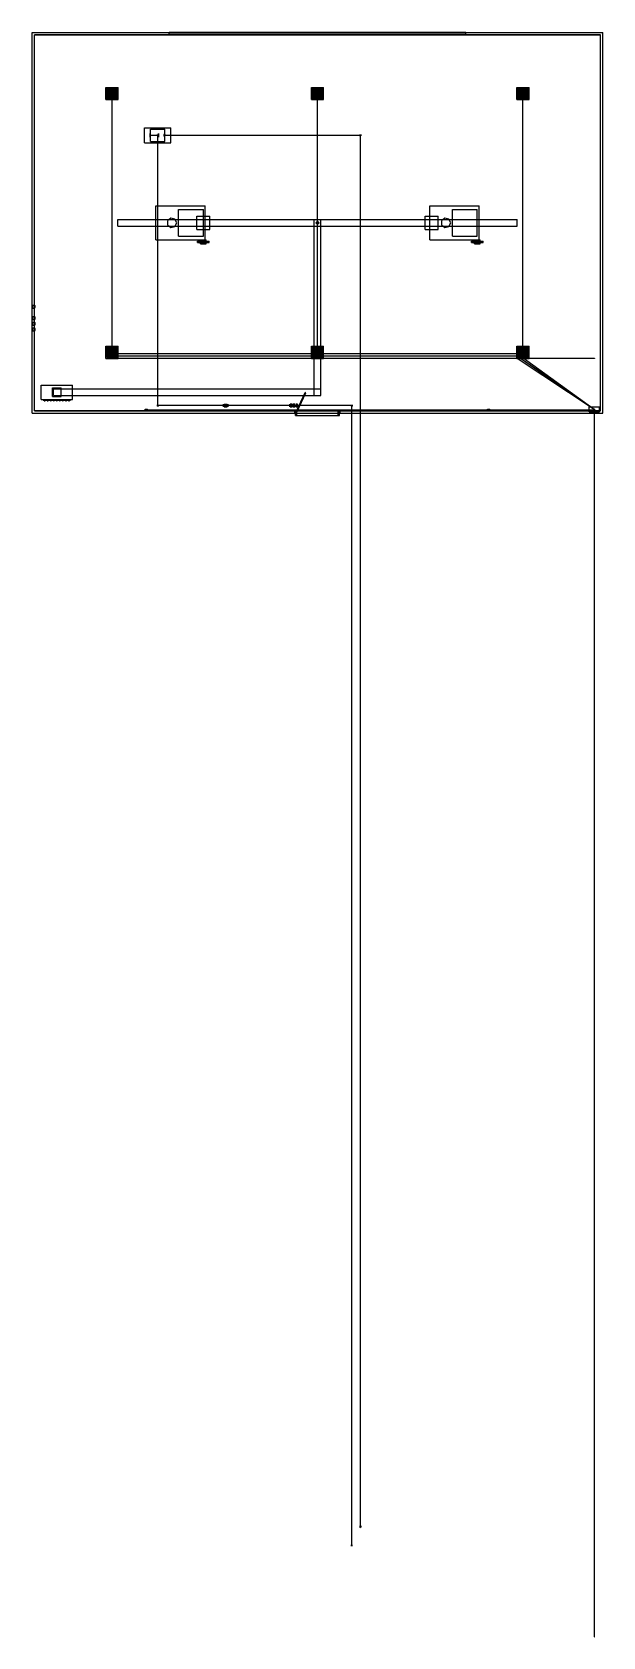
# Model space of a CAD drawing. Header units: millimetres. Extents: x -454000 to -424000, y -62300 to 22022.
import ezdxf

# ---------------------------------------------------------------- set-up
doc = ezdxf.new("R2010")
doc.units = ezdxf.units.MM

msp = doc.modelspace()

# ---------------------------------------------------------------- linework, layer by layer
at = {"layer": 'electrical'}
for p, q in [((-449792.21, 18800), (-449807.79, 18800)), ((-449807.79, 18800), (-449800, 18800)), ((-449800, 18800), (-449792.21, 18800)), ((-449800, 4880), (-449800, 18800)), ((-438992.21, 18800), (-439007.79, 18800)), ((-439007.79, 18800), (-439000, 18800)), ((-439000, 18800), (-438992.21, 18800)), ((-439000, 4880), (-439000, 18800)), ((-428192.21, 18800), (-428207.79, 18800)), ((-428207.79, 18800), (-428200, 18800)), ((-428200, 18800), (-428192.21, 18800)), ((-428200, 4880), (-428200, 18800)), ((-449500, 5108.74), (-449500, 5131.26)), ((-449500, 5131.26), (-449500, 5120)), ((-449500, 5120), (-449500, 5108.74)), ((-428500, 5120), (-449500, 5120)), ((-428507.6, 5109.45), (-428496.2, 5125.27)), ((-428496.2, 5125.27), (-428507.6, 5109.45)), ((-424457.6, 2189.45), (-428507.6, 5109.45)), ((-428500, 5108.74), (-428500, 5131.26)), ((-428500, 5131.26), (-428500, 5120)), ((-428500, 5120), (-428500, 5108.74)), ((-428500, 5120), (-428485.96, 5120)), ((-428485.96, 5120), (-428500, 5120)), ((-428496.2, 5125.27), (-428496.2, 5125.27)), ((-449792.21, 4880), (-449807.79, 4880)), ((-449807.79, 4880), (-449800, 4880)), ((-449800, 4872.21), (-449800, 4887.79)), ((-449800, 4887.79), (-449800, 4880)), ((-449800, 4880), (-449800, 4872.21)), ((-424450, 4880), (-449800, 4880)), ((-449800, 4880), (-449792.21, 4880)), ((-449500, 4988.74), (-449500, 5011.26)), ((-449500, 5011.26), (-449500, 5000)), ((-449500, 5000), (-449500, 4988.74)), ((-428500, 5000), (-449500, 5000)), ((-449500, 4868.74), (-449500, 4891.26)), ((-449500, 4891.26), (-449500, 4880)), ((-449500, 4880), (-449500, 4868.74)), ((-428500, 4880), (-449500, 4880)), ((-438992.21, 4880), (-439007.79, 4880)), ((-439007.79, 4880), (-439000, 4880)), ((-439000, 4880), (-438992.21, 4880)), ((-428507.39, 4989.31), (-428496.3, 5005.35)), ((-428496.3, 5005.35), (-428507.39, 4989.31)), ((-424457.39, 2189.31), (-428507.39, 4989.31)), ((-428507.17, 4869.16), (-428496.41, 4885.42)), ((-428496.41, 4885.42), (-428507.17, 4869.16)), ((-424457.17, 2189.16), (-428507.17, 4869.16)), ((-428500, 4988.74), (-428500, 5011.26)), ((-428500, 5011.26), (-428500, 5000)), ((-428500, 5000), (-428500, 4988.74)), ((-428500, 5000), (-428485.96, 5000)), ((-428485.96, 5000), (-428500, 5000)), ((-428500, 4868.74), (-428500, 4891.26)), ((-428500, 4891.26), (-428500, 4880)), ((-428500, 4880), (-428500, 4868.74)), ((-428500, 4880), (-428485.96, 4880)), ((-428485.96, 4880), (-428500, 4880)), ((-428496.41, 4885.42), (-428496.41, 4885.42)), ((-428496.3, 5005.35), (-428496.3, 5005.35)), ((-428192.21, 4880), (-428207.79, 4880)), ((-428207.79, 4880), (-428200, 4880)), ((-428200, 4880), (-428192.21, 4880)), ((-424450, 4872.21), (-424450, 4887.79)), ((-424450, 4887.79), (-424450, 4880)), ((-424450, 4880), (-424450, 4872.21)), ((-448065, 2150), (-448065, 2210)), ((-448065, 2210), (-447935, 2210)), ((-448065, 2150), (-447935, 2150)), ((-447991, 2180), (-448004.5, 2187.79)), ((-448004.5, 2187.79), (-448004.5, 2172.21)), ((-448004.5, 2172.21), (-447991, 2180)), ((-448000, 2172.21), (-448000, 2187.79)), ((-448000, 2187.79), (-448000, 2180)), ((-448000, 2180), (-424450, 2180)), ((-448000, 2180), (-448000, 2172.21)), ((-448000, 2180), (-447990.28, 2180)), ((-447990.28, 2180), (-448000, 2180)), ((-447935, 2150), (-447935, 2210)), ((-430065, 2150), (-430065, 2210)), ((-430065, 2210), (-429935, 2210)), ((-430065, 2150), (-429935, 2150)), ((-429991, 2180), (-430004.5, 2187.79)), ((-430004.5, 2187.79), (-430004.5, 2172.21)), ((-430004.5, 2172.21), (-429991, 2180)), ((-430000, 2172.21), (-430000, 2187.79)), ((-430000, 2187.79), (-430000, 2180)), ((-430000, 2180), (-424450, 2180)), ((-430000, 2180), (-430000, 2172.21)), ((-430000, 2180), (-429990.28, 2180)), ((-429990.28, 2180), (-430000, 2180)), ((-429935, 2150), (-429935, 2210)), ((-424725, 2075), (-424725, 2325)), ((-424725, 2325), (-424175, 2325)), ((-424725, 2075), (-424175, 2075)), ((-424685, 2047.5), (-424685, 2082.5)), ((-424685, 2082.5), (-424215, 2082.5)), ((-424685, 2047.5), (-424215, 2047.5)), ((-424637.5, 2010), (-424637.5, 2050)), ((-424637.5, 2050), (-424537.5, 2050)), ((-424637.5, 2010), (-424537.5, 2010)), ((-424564.12, 2020), (-424610.88, 2020)), ((-424610.88, 2020), (-424587.5, 2020)), ((-424564.12, 1995), (-424610.88, 1995)), ((-424610.88, 1995), (-424587.5, 1995)), ((-424587.5, 2020), (-424587.5, 1995)), ((-424587.5, 2020), (-424564.12, 2020)), ((-424587.5, 1995), (-424564.12, 1995)), ((-424537.5, 2010), (-424537.5, 2050)), ((-424500, 2010), (-424500, 2050)), ((-424500, 2050), (-424400, 2050)), ((-424500, 2010), (-424400, 2010)), ((-424426.62, 2020), (-424473.38, 2020)), ((-424473.38, 2020), (-424450, 2020)), ((-424426.62, 1995), (-424473.38, 1995)), ((-424473.38, 1995), (-424450, 1995)), ((-424468, 2200), (-424441, 2215.59)), ((-424441, 2184.41), (-424468, 2200)), ((-424434.41, 2200), (-424465.59, 2200)), ((-424465.59, 2200), (-424450, 2200)), ((-424457.6, 2189.45), (-424446.2, 2205.27)), ((-424446.2, 2205.27), (-424457.6, 2189.45)), ((-424457.39, 2189.31), (-424446.3, 2205.35)), ((-424446.3, 2205.35), (-424457.39, 2189.31)), ((-424457.17, 2189.16), (-424446.41, 2205.42)), ((-424446.41, 2205.42), (-424457.17, 2189.16)), ((-424437, 2200), (-424456.5, 2211.26)), ((-424456.5, 2211.26), (-424456.5, 2188.74)), ((-424437, 2200), (-424456.5, 2211.26)), ((-424456.5, 2211.26), (-424456.5, 2188.74)), ((-424437, 2200), (-424456.5, 2211.26)), ((-424456.5, 2211.26), (-424456.5, 2188.74)), ((-424456.5, 2188.74), (-424437, 2200)), ((-424456.5, 2188.74), (-424437, 2200)), ((-424456.5, 2188.74), (-424437, 2200)), ((-424450, 2200), (-424434.41, 2200)), ((-424450, -62300), (-424450, 2200)), ((-424450, 2200), (-424430.56, 2200)), ((-424430.56, 2200), (-424450, 2200)), ((-424450, 2200), (-424435.96, 2200)), ((-424435.96, 2200), (-424450, 2200)), ((-424450, 2200), (-424435.96, 2200)), ((-424435.96, 2200), (-424450, 2200)), ((-424450, 2200), (-424435.96, 2200)), ((-424435.96, 2200), (-424450, 2200)), ((-424450, 2172.21), (-424450, 2187.79)), ((-424450, 2187.79), (-424450, 2180)), ((-424450, 2172.21), (-424450, 2187.79)), ((-424450, 2187.79), (-424450, 2180)), ((-424450, 2180), (-424450, 2172.21)), ((-424450, 2180), (-424450, 2172.21)), ((-424450, 2020), (-424450, 1995)), ((-424450, 2020), (-424426.62, 2020)), ((-424450, 1995), (-424426.62, 1995)), ((-424446.41, 2205.42), (-424446.41, 2205.42)), ((-424446.3, 2205.35), (-424446.3, 2205.35)), ((-424446.2, 2205.27), (-424446.2, 2205.27)), ((-424441, 2215.59), (-424441, 2184.41)), ((-424400, 2010), (-424400, 2050)), ((-424362.5, 2010), (-424362.5, 2050)), ((-424362.5, 2050), (-424262.5, 2050)), ((-424362.5, 2010), (-424262.5, 2010)), ((-424289.12, 2020), (-424335.88, 2020)), ((-424335.88, 2020), (-424312.5, 2020)), ((-424289.12, 1995), (-424335.88, 1995)), ((-424335.88, 1995), (-424312.5, 1995)), ((-424312.5, 2020), (-424312.5, 1995)), ((-424312.5, 2020), (-424289.12, 2020)), ((-424312.5, 1995), (-424289.12, 1995)), ((-424262.5, 2010), (-424262.5, 2050)), ((-424215, 2047.5), (-424215, 2082.5)), ((-424175, 2075), (-424175, 2325)), ((-424434.41, -62300), (-424465.59, -62300)), ((-424465.59, -62300), (-424450, -62300)), ((-424450, -62300), (-424434.41, -62300))]:
    msp.add_line(p, q, dxfattribs=at)
at = {"layer": 'hvac'}
for p, q in [((-449500, 11825), (-449500, 12175)), ((-449500, 12175), (-428500, 12175)), ((-449500, 11825), (-428500, 11825)), ((-445350, 11650), (-445350, 12350)), ((-445350, 12350), (-444650, 12350)), ((-444650, 11650), (-444650, 12350)), ((-439175, 2925), (-439175, 12175)), ((-439175, 12175), (-438825, 12175)), ((-438825, 2925), (-438825, 12175)), ((-433350, 11650), (-433350, 12350)), ((-433350, 12350), (-432650, 12350)), ((-432650, 11650), (-432650, 12350)), ((-428500, 11825), (-428500, 12175)), ((-445350, 11650), (-444650, 11650)), ((-433350, 11650), (-432650, 11650)), ((-453525, 2725), (-453525, 3475)), ((-453525, 3475), (-451875, 3475)), ((-451875, 2725), (-451875, 3475)), ((-453525, 2725), (-451875, 2725)), ((-453425, 2680), (-453425, 2720)), ((-453425, 2720), (-451975, 2720)), ((-453425, 2680), (-451975, 2680)), ((-453360, 2640), (-453360, 2700)), ((-453360, 2700), (-453320, 2700)), ((-453360, 2640), (-453320, 2640)), ((-453320, 2640), (-453320, 2700)), ((-453200, 2640), (-453200, 2700)), ((-453200, 2700), (-453160, 2700)), ((-453200, 2640), (-453160, 2640)), ((-453160, 2640), (-453160, 2700)), ((-453040, 2640), (-453040, 2700)), ((-453040, 2700), (-453000, 2700)), ((-453040, 2640), (-453000, 2640)), ((-453000, 2640), (-453000, 2700)), ((-452925, 2875), (-452925, 3325)), ((-452925, 3325), (-452475, 3325)), ((-452925, 2875), (-452475, 2875)), ((-452880, 2640), (-452880, 2700)), ((-452880, 2700), (-452840, 2700)), ((-452880, 2640), (-452840, 2640)), ((-452875, 2925), (-452875, 3275)), ((-452875, 3275), (-438825, 3275)), ((-452875, 2925), (-438825, 2925)), ((-452840, 2640), (-452840, 2700)), ((-452720, 2640), (-452720, 2700)), ((-452720, 2700), (-452680, 2700)), ((-452720, 2640), (-452680, 2640)), ((-452680, 2640), (-452680, 2700)), ((-452560, 2640), (-452560, 2700)), ((-452560, 2700), (-452520, 2700)), ((-452560, 2640), (-452520, 2640)), ((-452520, 2640), (-452520, 2700)), ((-452475, 2875), (-452475, 3325)), ((-452400, 2640), (-452400, 2700)), ((-452400, 2700), (-452360, 2700)), ((-452400, 2640), (-452360, 2640)), ((-452360, 2640), (-452360, 2700)), ((-452240, 2640), (-452240, 2700)), ((-452240, 2700), (-452200, 2700)), ((-452240, 2640), (-452200, 2640)), ((-452200, 2640), (-452200, 2700)), ((-452080, 2640), (-452080, 2700)), ((-452080, 2700), (-452040, 2700)), ((-452080, 2640), (-452040, 2640)), ((-452040, 2640), (-452040, 2700)), ((-451975, 2680), (-451975, 2720)), ((-439175, 2925), (-438825, 2925)), ((-438825, 2925), (-438825, 3275))]:
    msp.add_line(p, q, dxfattribs=at)
at = {"layer": 'interiors'}
for p, q in [((-454000, 2000), (-454000, 22000)), ((-454000, 22000), (-424000, 22000)), ((-446800, 21977.5), (-446800, 22022.5)), ((-446800, 22022.5), (-431200, 22022.5)), ((-446800, 22000), (-431200, 22000)), ((-446800, 21880), (-446800, 22000)), ((-446800, 21977.5), (-431200, 21977.5)), ((-431200, 21977.5), (-431200, 22022.5)), ((-431200, 21880), (-431200, 22000)), ((-424000, 2000), (-424000, 22000)), ((-424120, 21880), (-453880, 21880)), ((-453880, 2120), (-453880, 21880)), ((-453875, 2125), (-453875, 21875)), ((-453875, 21875), (-424125, 21875)), ((-446800, 21880), (-431200, 21880)), ((-424125, 2125), (-424125, 21875)), ((-424120, 2120), (-424120, 21880)), ((-447500, 11100), (-447500, 12900)), ((-447500, 12900), (-444900, 12900)), ((-446300, 11300), (-446300, 12700)), ((-446300, 12700), (-445000, 12700)), ((-445000, 11300), (-445000, 12700)), ((-444900, 11100), (-444900, 12900)), ((-433100, 11100), (-433100, 12900)), ((-433100, 12900), (-430500, 12900)), ((-431900, 11300), (-431900, 12700)), ((-431900, 12700), (-430600, 12700)), ((-430600, 11300), (-430600, 12700)), ((-430500, 11100), (-430500, 12900)), ((-446705.63, 12243.73), (-446875.24, 12108.47)), ((-446875.24, 12108.47), (-446875.24, 11891.53)), ((-446875.24, 11891.53), (-446705.63, 11756.27)), ((-446494.13, 12195.46), (-446705.63, 12243.73)), ((-446400, 12000), (-446494.13, 12195.46)), ((-446494.13, 11804.54), (-446400, 12000)), ((-432305.63, 12243.73), (-432475.24, 12108.47)), ((-432475.24, 12108.47), (-432475.24, 11891.53)), ((-432475.24, 11891.53), (-432305.63, 11756.27)), ((-432094.13, 12195.46), (-432305.63, 12243.73)), ((-432000, 12000), (-432094.13, 12195.46)), ((-432094.13, 11804.54), (-432000, 12000)), ((-447500, 11100), (-444900, 11100)), ((-446705.63, 11756.27), (-446494.13, 11804.54)), ((-446300, 11300), (-445000, 11300)), ((-445300, 10970), (-445300, 11030)), ((-445300, 11030), (-444700, 11030)), ((-445300, 10970), (-444700, 10970)), ((-445150, 10890), (-445150, 11110)), ((-445150, 11110), (-444850, 11110)), ((-445030, 10965), (-445030, 11035)), ((-445030, 11035), (-444970, 11035)), ((-445030, 10965), (-444970, 10965)), ((-444970, 10965), (-444970, 11035)), ((-444850, 10890), (-444850, 11110)), ((-444700, 10970), (-444700, 11030)), ((-433100, 11100), (-430500, 11100)), ((-432305.63, 11756.27), (-432094.13, 11804.54)), ((-431900, 11300), (-430600, 11300)), ((-430900, 10970), (-430900, 11030)), ((-430900, 11030), (-430300, 11030)), ((-430900, 10970), (-430300, 10970)), ((-430750, 10890), (-430750, 11110)), ((-430750, 11110), (-430450, 11110)), ((-430630, 10965), (-430630, 11035)), ((-430630, 11035), (-430570, 11035)), ((-430630, 10965), (-430570, 10965)), ((-430570, 10965), (-430570, 11035)), ((-430450, 10890), (-430450, 11110)), ((-430300, 10970), (-430300, 11030)), ((-445150, 10890), (-444850, 10890)), ((-430750, 10890), (-430450, 10890)), ((-440110.39, 2109.51), (-439653.96, 3088.32)), ((-440069.61, 2090.49), (-439613.18, 3069.3)), ((-439613.18, 3069.3), (-439653.96, 3088.32)), ((-454000, 2000), (-440200, 2000)), ((-454000, 2000), (-424000, 2000)), ((-424120, 2120), (-453880, 2120)), ((-440200, 2120), (-453880, 2120)), ((-453875, 2125), (-424125, 2125)), ((-440200, 2000), (-440200, 2120)), ((-440200, 2120), (-437800, 2120)), ((-440200, 2000), (-437800, 2000)), ((-440155, 1880), (-440155, 2120)), ((-440155, 2120), (-440085, 2120)), ((-440155, 1880), (-440085, 1880)), ((-440150, 1880), (-440150, 2120)), ((-440150, 2120), (-437850, 2120)), ((-440150, 1880), (-437850, 1880)), ((-440069.61, 2090.49), (-440110.39, 2109.51)), ((-440085, 1880), (-440085, 2120)), ((-437915, 1880), (-437915, 2120)), ((-437915, 2120), (-437845, 2120)), ((-437915, 1880), (-437845, 1880)), ((-437850, 1880), (-437850, 2120)), ((-437845, 1880), (-437845, 2120)), ((-437800, 2000), (-437800, 2120)), ((-424120, 2120), (-437800, 2120)), ((-437800, 2000), (-424000, 2000))]:
    msp.add_line(p, q, dxfattribs=at)
at = {"layer": 'lighting'}
for p, q in [((-450120, 18480), (-450120, 19120)), ((-450120, 19120), (-449480, 19120)), ((-450080, 18520), (-450080, 19080)), ((-450080, 19080), (-449520, 19080)), ((-450046, 18530), (-450046, 19070)), ((-450046, 19070), (-450034, 19070)), ((-450034, 18530), (-450034, 19070)), ((-449966, 18530), (-449966, 19070)), ((-449966, 19070), (-449954, 19070)), ((-449954, 18530), (-449954, 19070)), ((-449886, 18530), (-449886, 19070)), ((-449886, 19070), (-449874, 19070)), ((-449874, 18530), (-449874, 19070)), ((-449806, 18530), (-449806, 19070)), ((-449806, 19070), (-449794, 19070)), ((-449791, 18800), (-449804.5, 18807.79)), ((-449804.5, 18807.79), (-449804.5, 18792.21)), ((-449804.5, 18792.21), (-449791, 18800)), ((-449794, 18530), (-449794, 19070)), ((-449726, 18530), (-449726, 19070)), ((-449726, 19070), (-449714, 19070)), ((-449714, 18530), (-449714, 19070)), ((-449646, 18530), (-449646, 19070)), ((-449646, 19070), (-449634, 19070)), ((-449634, 18530), (-449634, 19070)), ((-449566, 18530), (-449566, 19070)), ((-449566, 19070), (-449554, 19070)), ((-449554, 18530), (-449554, 19070)), ((-449520, 18520), (-449520, 19080)), ((-449480, 18480), (-449480, 19120)), ((-439320, 18480), (-439320, 19120)), ((-439320, 19120), (-438680, 19120)), ((-439280, 18520), (-439280, 19080)), ((-439280, 19080), (-438720, 19080)), ((-439246, 18530), (-439246, 19070)), ((-439246, 19070), (-439234, 19070)), ((-439234, 18530), (-439234, 19070)), ((-439166, 18530), (-439166, 19070)), ((-439166, 19070), (-439154, 19070)), ((-439154, 18530), (-439154, 19070)), ((-439086, 18530), (-439086, 19070)), ((-439086, 19070), (-439074, 19070)), ((-439074, 18530), (-439074, 19070)), ((-439006, 18530), (-439006, 19070)), ((-439006, 19070), (-438994, 19070)), ((-438991, 18800), (-439004.5, 18807.79)), ((-439004.5, 18807.79), (-439004.5, 18792.21)), ((-439004.5, 18792.21), (-438991, 18800)), ((-438994, 18530), (-438994, 19070)), ((-438926, 18530), (-438926, 19070)), ((-438926, 19070), (-438914, 19070)), ((-438914, 18530), (-438914, 19070)), ((-438846, 18530), (-438846, 19070)), ((-438846, 19070), (-438834, 19070)), ((-438834, 18530), (-438834, 19070)), ((-438766, 18530), (-438766, 19070)), ((-438766, 19070), (-438754, 19070)), ((-438754, 18530), (-438754, 19070)), ((-438720, 18520), (-438720, 19080)), ((-438680, 18480), (-438680, 19120)), ((-428520, 18480), (-428520, 19120)), ((-428520, 19120), (-427880, 19120)), ((-428480, 18520), (-428480, 19080)), ((-428480, 19080), (-427920, 19080)), ((-428446, 18530), (-428446, 19070)), ((-428446, 19070), (-428434, 19070)), ((-428434, 18530), (-428434, 19070)), ((-428366, 18530), (-428366, 19070)), ((-428366, 19070), (-428354, 19070)), ((-428354, 18530), (-428354, 19070)), ((-428286, 18530), (-428286, 19070)), ((-428286, 19070), (-428274, 19070)), ((-428274, 18530), (-428274, 19070)), ((-428206, 18530), (-428206, 19070)), ((-428206, 19070), (-428194, 19070)), ((-428191, 18800), (-428204.5, 18807.79)), ((-428204.5, 18807.79), (-428204.5, 18792.21)), ((-428204.5, 18792.21), (-428191, 18800)), ((-428194, 18530), (-428194, 19070)), ((-428126, 18530), (-428126, 19070)), ((-428126, 19070), (-428114, 19070)), ((-428114, 18530), (-428114, 19070)), ((-428046, 18530), (-428046, 19070)), ((-428046, 19070), (-428034, 19070)), ((-428034, 18530), (-428034, 19070)), ((-427966, 18530), (-427966, 19070)), ((-427966, 19070), (-427954, 19070)), ((-427954, 18530), (-427954, 19070)), ((-427920, 18520), (-427920, 19080)), ((-427880, 18480), (-427880, 19120)), ((-450120, 18480), (-449480, 18480)), ((-450080, 18520), (-449520, 18520)), ((-450046, 18530), (-450034, 18530)), ((-449966, 18530), (-449954, 18530)), ((-449886, 18530), (-449874, 18530)), ((-449806, 18530), (-449794, 18530)), ((-449726, 18530), (-449714, 18530)), ((-449646, 18530), (-449634, 18530)), ((-449566, 18530), (-449554, 18530)), ((-439320, 18480), (-438680, 18480)), ((-439280, 18520), (-438720, 18520)), ((-439246, 18530), (-439234, 18530)), ((-439166, 18530), (-439154, 18530)), ((-439086, 18530), (-439074, 18530)), ((-439006, 18530), (-438994, 18530)), ((-438926, 18530), (-438914, 18530)), ((-438846, 18530), (-438834, 18530)), ((-438766, 18530), (-438754, 18530)), ((-428520, 18480), (-427880, 18480)), ((-428480, 18520), (-427920, 18520)), ((-428446, 18530), (-428434, 18530)), ((-428366, 18530), (-428354, 18530)), ((-428286, 18530), (-428274, 18530)), ((-428206, 18530), (-428194, 18530)), ((-428126, 18530), (-428114, 18530)), ((-428046, 18530), (-428034, 18530)), ((-427966, 18530), (-427954, 18530)), ((-450120, 4880), (-450120, 5520)), ((-450120, 5520), (-449480, 5520)), ((-450080, 4920), (-450080, 5480)), ((-450080, 5480), (-449520, 5480)), ((-450046, 4930), (-450046, 5470)), ((-450046, 5470), (-450034, 5470)), ((-450034, 4930), (-450034, 5470)), ((-449966, 4930), (-449966, 5470)), ((-449966, 5470), (-449954, 5470)), ((-449954, 4930), (-449954, 5470)), ((-449886, 4930), (-449886, 5470)), ((-449886, 5470), (-449874, 5470)), ((-449874, 4930), (-449874, 5470)), ((-449806, 4930), (-449806, 5470)), ((-449806, 5470), (-449794, 5470)), ((-449791, 5200), (-449804.5, 5207.79)), ((-449804.5, 5207.79), (-449804.5, 5192.21)), ((-449804.5, 5192.21), (-449791, 5200)), ((-449794, 4930), (-449794, 5470)), ((-449726, 4930), (-449726, 5470)), ((-449726, 5470), (-449714, 5470)), ((-449714, 4930), (-449714, 5470)), ((-449646, 4930), (-449646, 5470)), ((-449646, 5470), (-449634, 5470)), ((-449634, 4930), (-449634, 5470)), ((-449566, 4930), (-449566, 5470)), ((-449566, 5470), (-449554, 5470)), ((-449554, 4930), (-449554, 5470)), ((-449520, 4920), (-449520, 5480)), ((-449480, 4880), (-449480, 5520)), ((-439320, 4880), (-439320, 5520)), ((-439320, 5520), (-438680, 5520)), ((-439280, 4920), (-439280, 5480)), ((-439280, 5480), (-438720, 5480)), ((-439246, 4930), (-439246, 5470)), ((-439246, 5470), (-439234, 5470)), ((-439234, 4930), (-439234, 5470)), ((-439166, 4930), (-439166, 5470)), ((-439166, 5470), (-439154, 5470)), ((-439154, 4930), (-439154, 5470)), ((-439086, 4930), (-439086, 5470)), ((-439086, 5470), (-439074, 5470)), ((-439074, 4930), (-439074, 5470)), ((-439006, 4930), (-439006, 5470)), ((-439006, 5470), (-438994, 5470)), ((-438991, 5200), (-439004.5, 5207.79)), ((-439004.5, 5207.79), (-439004.5, 5192.21)), ((-439004.5, 5192.21), (-438991, 5200)), ((-438994, 4930), (-438994, 5470)), ((-438926, 4930), (-438926, 5470)), ((-438926, 5470), (-438914, 5470)), ((-438914, 4930), (-438914, 5470)), ((-438846, 4930), (-438846, 5470)), ((-438846, 5470), (-438834, 5470)), ((-438834, 4930), (-438834, 5470)), ((-438766, 4930), (-438766, 5470)), ((-438766, 5470), (-438754, 5470)), ((-438754, 4930), (-438754, 5470)), ((-438720, 4920), (-438720, 5480)), ((-438680, 4880), (-438680, 5520)), ((-428520, 4880), (-428520, 5520)), ((-428520, 5520), (-427880, 5520)), ((-428480, 4920), (-428480, 5480)), ((-428480, 5480), (-427920, 5480)), ((-428446, 4930), (-428446, 5470)), ((-428446, 5470), (-428434, 5470)), ((-428434, 4930), (-428434, 5470)), ((-428366, 4930), (-428366, 5470)), ((-428366, 5470), (-428354, 5470)), ((-428354, 4930), (-428354, 5470)), ((-428286, 4930), (-428286, 5470)), ((-428286, 5470), (-428274, 5470)), ((-428274, 4930), (-428274, 5470)), ((-428206, 4930), (-428206, 5470)), ((-428206, 5470), (-428194, 5470)), ((-428191, 5200), (-428204.5, 5207.79)), ((-428204.5, 5207.79), (-428204.5, 5192.21)), ((-428204.5, 5192.21), (-428191, 5200)), ((-428194, 4930), (-428194, 5470)), ((-428126, 4930), (-428126, 5470)), ((-428126, 5470), (-428114, 5470)), ((-428114, 4930), (-428114, 5470)), ((-428046, 4930), (-428046, 5470)), ((-428046, 5470), (-428034, 5470)), ((-428034, 4930), (-428034, 5470)), ((-427966, 4930), (-427966, 5470)), ((-427966, 5470), (-427954, 5470)), ((-427954, 4930), (-427954, 5470)), ((-427920, 4920), (-427920, 5480)), ((-427880, 4880), (-427880, 5520)), ((-450120, 4880), (-449480, 4880)), ((-450080, 4920), (-449520, 4920)), ((-450046, 4930), (-450034, 4930)), ((-449966, 4930), (-449954, 4930)), ((-449886, 4930), (-449874, 4930)), ((-449806, 4930), (-449794, 4930)), ((-449726, 4930), (-449714, 4930)), ((-449646, 4930), (-449634, 4930)), ((-449566, 4930), (-449554, 4930)), ((-439320, 4880), (-438680, 4880)), ((-439280, 4920), (-438720, 4920)), ((-439246, 4930), (-439234, 4930)), ((-439166, 4930), (-439154, 4930)), ((-439086, 4930), (-439074, 4930)), ((-439006, 4930), (-438994, 4930)), ((-438926, 4930), (-438914, 4930)), ((-438846, 4930), (-438834, 4930)), ((-438766, 4930), (-438754, 4930)), ((-428520, 4880), (-427880, 4880)), ((-428480, 4920), (-427920, 4920)), ((-428446, 4930), (-428434, 4930)), ((-428366, 4930), (-428354, 4930)), ((-428286, 4930), (-428274, 4930)), ((-428206, 4930), (-428194, 4930)), ((-428126, 4930), (-428114, 4930)), ((-428046, 4930), (-428034, 4930)), ((-427966, 4930), (-427954, 4930))]:
    msp.add_line(p, q, dxfattribs=at)
at = {"layer": 'sensors'}
for p, q in [((-439000, 12080), (-439080, 12000)), ((-439080, 12000), (-439000, 11920)), ((-438920, 12000), (-439000, 12080)), ((-439000, 11920), (-438920, 12000)), ((-439000, 12000), (-438935, 12000)), ((-438935, 12000), (-439000, 12000)), ((-453960, 7520), (-453960, 7680)), ((-453960, 7680), (-453860, 7680)), ((-453860, 7520), (-453860, 7680)), ((-453855, 7545), (-453855, 7655)), ((-453855, 7655), (-453835, 7655)), ((-453835, 7545), (-453835, 7655)), ((-453960, 7520), (-453860, 7520)), ((-453960, 6920), (-453960, 7080)), ((-453960, 7080), (-453860, 7080)), ((-453960, 6920), (-453860, 6920)), ((-453960, 6620), (-453960, 6780)), ((-453960, 6780), (-453860, 6780)), ((-453860, 6920), (-453860, 7080)), ((-453860, 6620), (-453860, 6780)), ((-453855, 7545), (-453835, 7545)), ((-453855, 6945), (-453855, 7055)), ((-453855, 7055), (-453835, 7055)), ((-453855, 6945), (-453835, 6945)), ((-453855, 6645), (-453855, 6755)), ((-453855, 6755), (-453835, 6755)), ((-453835, 6945), (-453835, 7055)), ((-453835, 6645), (-453835, 6755)), ((-453960, 6620), (-453860, 6620)), ((-453960, 6320), (-453960, 6480)), ((-453960, 6480), (-453860, 6480)), ((-453960, 6320), (-453860, 6320)), ((-453860, 6320), (-453860, 6480)), ((-453855, 6645), (-453835, 6645)), ((-453855, 6345), (-453855, 6455)), ((-453855, 6455), (-453835, 6455)), ((-453855, 6345), (-453835, 6345)), ((-453835, 6345), (-453835, 6455)), ((-443940, 2400), (-443940, 2475)), ((-443940, 2475), (-443940, 2400)), ((-443940, 2400), (-443720, 2400)), ((-443940, 2400), (-443940, 2325)), ((-443940, 2325), (-443940, 2400)), ((-443910, 2330), (-443910, 2470)), ((-443910, 2470), (-443750, 2470)), ((-443910, 2330), (-443750, 2330)), ((-443750, 2330), (-443750, 2470)), ((-443720, 2400), (-443720, 2475)), ((-443720, 2475), (-443720, 2400)), ((-443720, 2400), (-443720, 2325)), ((-443720, 2325), (-443720, 2400))]:
    msp.add_line(p, q, dxfattribs=at)
at = {"layer": 'water'}
for p, q in [((-448100, 16200), (-448100, 17000)), ((-448100, 17000), (-446700, 17000)), ((-447775, 16275), (-447775, 16925)), ((-447775, 16925), (-447025, 16925)), ((-447025, 16275), (-447025, 16925)), ((-446700, 16200), (-446700, 17000)), ((-448100, 16200), (-446700, 16200)), ((-447800, 16658.78), (-447800, 16695.11)), ((-447800, 16695.11), (-447800, 16600)), ((-447800, 16541.22), (-447800, 16658.78)), ((-447800, 16600), (-447350, 16600)), ((-447800, 16600), (-447800, 16504.89)), ((-447800, 16504.89), (-447800, 16541.22)), ((-447775, 16275), (-447025, 16275)), ((-447450, 16600), (-447375, 16643.3)), ((-447375, 16556.7), (-447450, 16600)), ((-447356.7, 16600), (-447443.3, 16600)), ((-447443.3, 16600), (-447400, 16600)), ((-447400, 16600), (-447356.7, 16600)), ((-447400, 2400), (-447400, 16600)), ((-447400, 16600), (-447346, 16600)), ((-447346, 16600), (-447400, 16600)), ((-447375, 16643.3), (-447375, 16556.7)), ((-447350, 16658.78), (-447350, 16695.11)), ((-447350, 16695.11), (-447350, 16600)), ((-447350, 16541.22), (-447350, 16658.78)), ((-447350, 16600), (-447350, 16504.89)), ((-447350, 16504.89), (-447350, 16541.22)), ((-447000, 16600), (-447075, 16643.3)), ((-447075, 16643.3), (-447075, 16556.7)), ((-447075, 16556.7), (-447000, 16600)), ((-447050, 16556.7), (-447050, 16643.3)), ((-447050, 16643.3), (-447050, 16600)), ((-447050, 16600), (-436750, 16600)), ((-447050, 16600), (-447050, 16556.7)), ((-447050, 16600), (-446996, 16600)), ((-446996, 16600), (-447050, 16600)), ((-436706.7, 16600), (-436793.3, 16600)), ((-436793.3, 16600), (-436750, 16600)), ((-436750, 16556.7), (-436750, 16643.3)), ((-436750, 16643.3), (-436750, 16600)), ((-436750, 16600), (-436750, 16556.7)), ((-436750, 16600), (-436750, -56500)), ((-436750, 16600), (-436706.7, 16600)), ((-436750, 16600), (-436696, 16600)), ((-436696, 16600), (-436750, 16600)), ((-447356.7, 2400), (-447443.3, 2400)), ((-447443.3, 2400), (-447400, 2400)), ((-447400, 2356.7), (-447400, 2443.3)), ((-447400, 2443.3), (-447400, 2400)), ((-447400, 2400), (-447400, 2356.7)), ((-437200, 2400), (-447400, 2400)), ((-447400, 2400), (-447356.7, 2400)), ((-447400, 2400), (-447346, 2400)), ((-447346, 2400), (-447400, 2400)), ((-440460, 2400), (-440460, 2475)), ((-440460, 2475), (-440460, 2400)), ((-440460, 2400), (-440060, 2400)), ((-440460, 2400), (-440460, 2325)), ((-440460, 2325), (-440460, 2400)), ((-440450, 2375), (-440450, 2425)), ((-440450, 2425), (-440070, 2425)), ((-440450, 2375), (-440070, 2375)), ((-440410, 2464.66), (-440410, 2504.62)), ((-440410, 2504.62), (-440410, 2400)), ((-440410, 2335.34), (-440410, 2464.66)), ((-440410, 2400), (-440385, 2400)), ((-440410, 2400), (-440410, 2295.38)), ((-440410, 2295.38), (-440410, 2335.34)), ((-440385, 2464.66), (-440385, 2504.62)), ((-440385, 2504.62), (-440385, 2400)), ((-440385, 2335.34), (-440385, 2464.66)), ((-440385, 2400), (-440385, 2295.38)), ((-440385, 2295.38), (-440385, 2335.34)), ((-440232.19, 2485.6), (-440332.81, 2452.9)), ((-440332.81, 2452.9), (-440332.81, 2347.1)), ((-440332.81, 2347.1), (-440232.19, 2314.4)), ((-440170, 2400), (-440232.19, 2485.6)), ((-440232.19, 2314.4), (-440170, 2400)), ((-440110, 2464.66), (-440110, 2504.62)), ((-440110, 2504.62), (-440110, 2400)), ((-440110, 2335.34), (-440110, 2464.66)), ((-440110, 2400), (-440085, 2400)), ((-440110, 2400), (-440110, 2295.38)), ((-440110, 2295.38), (-440110, 2335.34)), ((-440085, 2464.66), (-440085, 2504.62)), ((-440085, 2504.62), (-440085, 2400)), ((-440085, 2335.34), (-440085, 2464.66)), ((-440085, 2400), (-440085, 2295.38)), ((-440085, 2295.38), (-440085, 2335.34)), ((-440070, 2375), (-440070, 2425)), ((-440060, 2400), (-440060, 2475)), ((-440060, 2475), (-440060, 2400)), ((-440060, 2400), (-440060, 2325)), ((-440060, 2325), (-440060, 2400)), ((-437156.7, 2400), (-437243.3, 2400)), ((-437243.3, 2400), (-437200, 2400)), ((-437200, 2356.7), (-437200, 2443.3)), ((-437200, 2443.3), (-437200, 2400)), ((-437200, 2400), (-437156.7, 2400)), ((-437200, -57500), (-437200, 2400)), ((-437200, 2400), (-437200, 2356.7)), ((-437200, 2400), (-437146, 2400)), ((-437146, 2400), (-437200, 2400)), ((-436700, -56500), (-436775, -56456.7)), ((-436775, -56456.7), (-436775, -56543.3)), ((-436706.7, -56500), (-436793.3, -56500)), ((-436793.3, -56500), (-436750, -56500)), ((-436775, -56543.3), (-436700, -56500)), ((-436750, -56500), (-436706.7, -56500)), ((-436750, -56500), (-436696, -56500)), ((-436696, -56500), (-436750, -56500)), ((-437156.7, -57500), (-437243.3, -57500)), ((-437243.3, -57500), (-437200, -57500)), ((-437200, -57500), (-437156.7, -57500))]:
    msp.add_line(p, q, dxfattribs=at)

doc.saveas('drawing.dxf')
